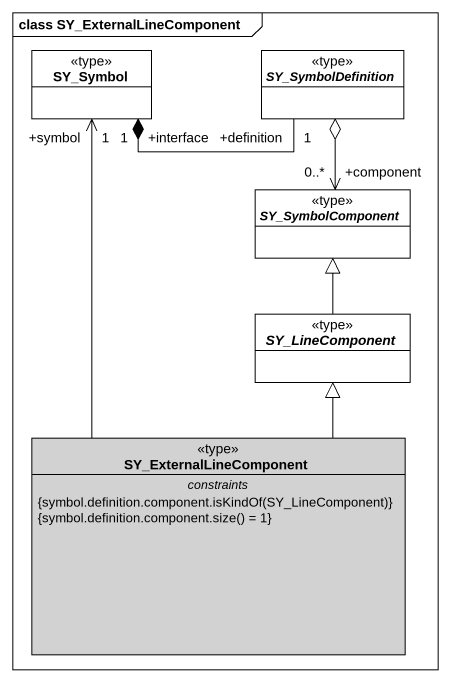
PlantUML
@startuml
mainframe class SY_ExternalLineComponent
hide circle
hide empty members
class SY_Symbol <<type>> #FFFFFF
abstract class SY_SymbolDefinition <<type>> #FFFFFF
abstract class SY_SymbolComponent <<type>> #FFFFFF
abstract class SY_LineComponent <<type>> #FFFFFF
class SY_ExternalLineComponent <<type>> #D2D2D2 {
  -- constraints --
  {field} {symbol.definition.component.isKindOf(SY_LineComponent)}
  {field} {symbol.definition.component.size() = 1}
}
SY_SymbolDefinition "+definition\n1" -left-* "+interface\n1" SY_Symbol
SY_SymbolComponent "+component\n0..*" <-up-o SY_SymbolDefinition
SY_LineComponent -up-|> SY_SymbolComponent
SY_ExternalLineComponent -up-> "+symbol\n1" SY_Symbol
SY_ExternalLineComponent -up-|> SY_LineComponent
@enduml
